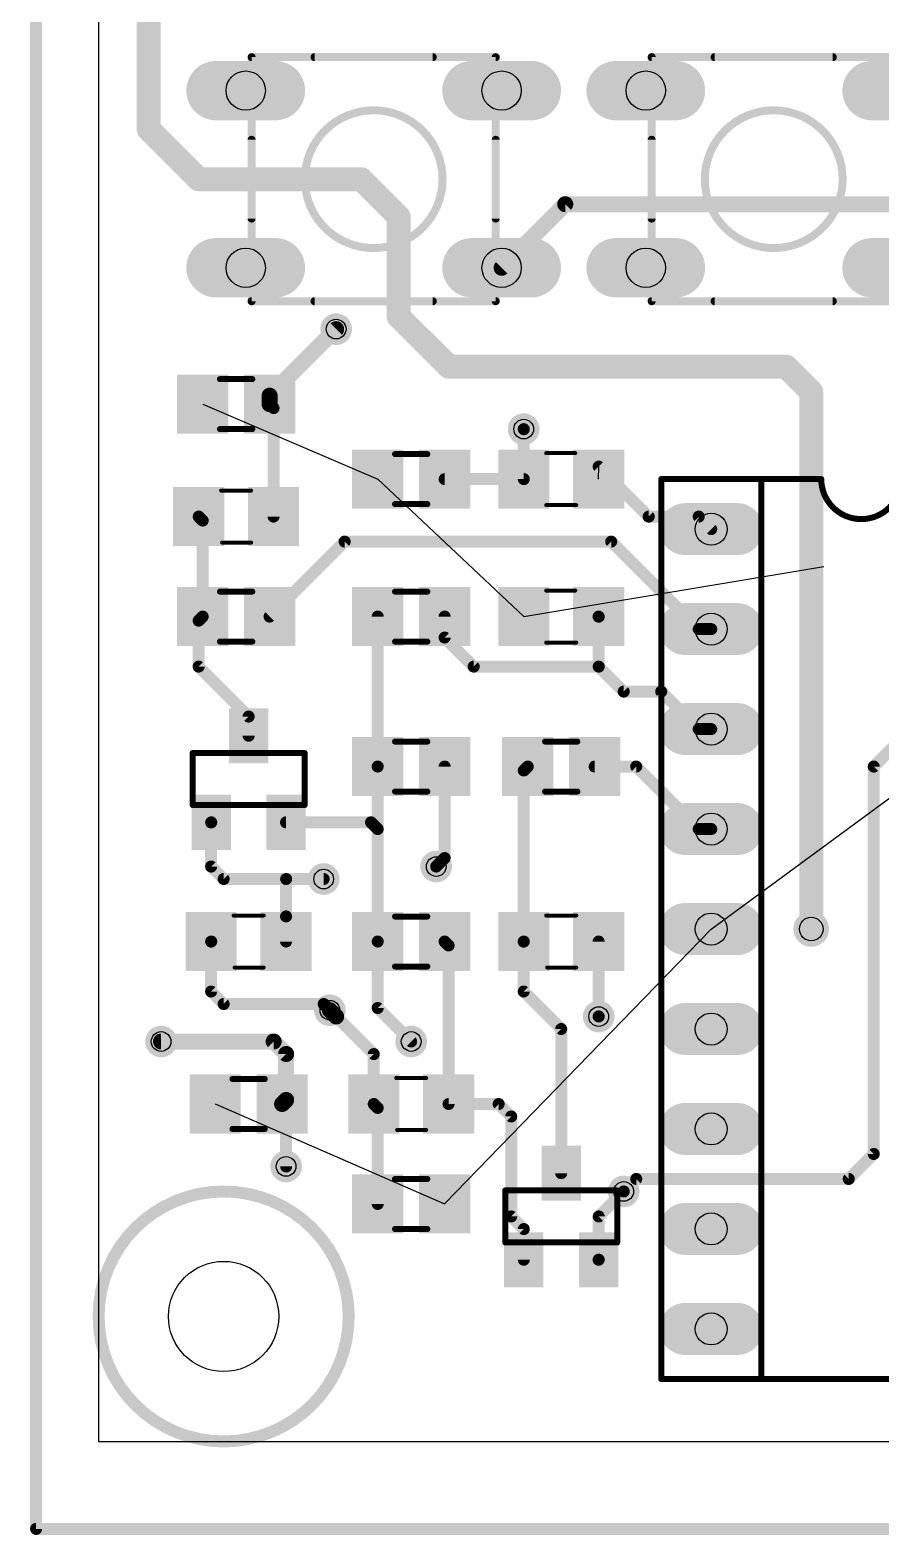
# Model space of a CAD drawing. Extents: x -8 to 108, y -2 to 140.
# Drawn here: x -1.74 to 19.87, y -2.37 to 35.85 of the extents above; entities that cross this region are included whole.
import ezdxf

# ---------------------------------------------------------------- set-up
doc = ezdxf.new("R2010")
doc.units = 0
for name, color, linetype in [('1', 22, 'CONTINUOUS'), ('17', 82, 'CONTINUOUS'), ('18', 82, 'CONTINUOUS'), ('19', 53, 'CONTINUOUS'), ('20', 7, 'CONTINUOUS'), ('21', 253, 'CONTINUOUS'), ('44', 253, 'CONTINUOUS'), ('51', 253, 'CONTINUOUS')]:
    doc.layers.add(name, color=color, linetype=linetype)

# ---------------------------------------------------------------- blocks, each defined once
blk = doc.blocks.new('RECT')
blk.add_solid([(-0.5, -0.5), (0.5, -0.5), (-0.5, 0.5), (0.5, 0.5)])
blk = doc.blocks.new('LONGP100')
at = {"const_width": 1}
blk.add_lwpolyline([(-0.5, 0), (0.5, 0)], dxfattribs=at)
at = {"const_width": 0.5}
for points in [[(-0.5, 0.25, 1), (-0.5, -0.25)], [(0.5, -0.25, 1), (0.5, 0.25)]]:
    blk.add_lwpolyline(points, format="xyb", dxfattribs=at)
blk = doc.blocks.new('ROUNDV')
at = {"const_width": 0.5}
blk.add_lwpolyline([(0, -0.25, 1), (0, 0.25, 1), (0, -0.25)], format="xyb", dxfattribs=at)

msp = doc.modelspace()

# ---------------------------------------------------------------- linework, layer by layer
at = {"layer": '1'}
for points, const_width in [([(-1.5875, -2.2225), (-1.5875, 140.335)], 0.3048), ([(1.27, 66.04), (1.27, 33.3375)], 0.6096), ([(1.27, 33.3375), (2.54, 32.0675)], 0.6096), ([(2.54, 32.0675), (6.6675, 32.0675)], 0.6096), ([(6.6675, 32.0675), (7.62, 31.115)], 0.6096), ([(7.62, 31.115), (7.62, 28.575)], 0.6096), ([(11.85, 31.4325), (10.235, 29.8175)], 0.4064), ([(21.59, 31.4325), (11.85, 31.4325)], 0.4064), ([(7.62, 28.575), (8.89, 27.305)], 0.6096), ([(4.3425, 26.5675), (6.0325, 28.2575)], 0.4064), ([(8.89, 27.305), (17.4625, 27.305)], 0.6096), ([(17.4625, 27.305), (18.0975, 26.67)], 0.6096), ([(4.3425, 26.3525), (4.3425, 26.5675)], 0.4064), ([(18.0975, 26.67), (18.0975, 13.0175)], 0.6096), ([(4.4425, 26.2525), (4.3425, 26.3525)], 0.3048), ([(4.4425, 23.495), (4.4425, 26.2525)], 0.3048), ([(10.7975, 25.715), (10.795, 25.7175)], 0.3048), ([(10.7975, 24.4475), (10.7975, 25.715)], 0.3048), ([(13.97, 23.495), (12.7, 24.765)], 0.3048), ([(8.7875, 24.4475), (10.7975, 24.4475)], 0.3048), ([(2.6425, 23.395), (2.5425, 23.495)], 0.3048), ([(2.6425, 20.955), (2.6425, 23.395)], 0.3048), ([(15.24, 23.495), (13.97, 23.495)], 0.3048), ([(15.24, 23.495), (15.5575, 23.1775)], 0.3048), ([(6.2475, 22.86), (4.3425, 20.955)], 0.3048), ([(13.0175, 22.86), (6.2475, 22.86)], 0.3048), ([(15.24, 20.6375), (13.0175, 22.86)], 0.3048), ([(2.54, 20.8525), (2.6425, 20.955)], 0.3048), ([(7.0875, 20.955), (7.0875, 17.145)], 0.3048), ([(8.7875, 20.955), (8.7875, 20.4225)], 0.3048), ([(12.7, 20.9525), (12.6975, 20.955)], 0.3048), ([(12.7, 19.685), (12.7, 20.9525)], 0.3048), ([(2.54, 19.685), (2.54, 20.8525)], 0.3048), ([(15.5575, 20.6375), (15.24, 20.6375)], 0.3048), ([(8.7875, 20.4225), (9.525, 19.685)], 0.3048), ([(3.81, 18.415), (2.54, 19.685)], 0.3048), ([(9.525, 19.685), (12.7, 19.685)], 0.3048), ([(13.335, 19.05), (12.7, 19.685)], 0.3048), ([(21.9075, 19.3675), (19.685, 17.145)], 0.3048), ([(14.2875, 19.05), (13.335, 19.05)], 0.3048), ([(15.24, 18.0975), (14.2875, 19.05)], 0.3048), ([(3.81, 17.9275), (3.81, 18.415)], 0.3048), ([(15.5575, 18.0975), (15.24, 18.0975)], 0.3048), ([(7.0875, 15.5575), (7.0875, 17.145)], 0.3048), ([(8.7875, 17.145), (8.7875, 14.82)], 0.3048), ([(10.7975, 17.045), (10.8975, 17.145)], 0.3048), ([(13.6525, 17.145), (12.5975, 17.145)], 0.3048), ([(15.24, 15.5575), (13.6525, 17.145)], 0.3048), ([(19.685, 17.145), (19.685, 7.3025)], 0.3048), ([(10.7975, 12.7), (10.7975, 17.045)], 0.3048), ([(2.8575, 15.725), (2.86, 15.7275)], 0.3048), ([(2.8575, 14.605), (2.8575, 15.725)], 0.3048), ([(4.76, 15.7275), (6.9175, 15.7275)], 0.3048), ([(6.9175, 15.7275), (7.0875, 15.5575)], 0.3048), ([(7.0875, 12.7), (7.0875, 15.5575)], 0.3048), ([(15.5575, 15.5575), (15.24, 15.5575)], 0.3048), ([(8.7875, 14.82), (8.5725, 14.605)], 0.3048), ([(3.175, 14.2875), (2.8575, 14.605)], 0.3048), ([(4.7625, 14.2875), (3.175, 14.2875)], 0.3048), ([(4.76, 13.3375), (4.7625, 14.2875)], 0.3048), ([(5.715, 14.2875), (4.7625, 14.2875)], 0.3048), ([(4.76, 12.7), (4.76, 13.3375)], 0.3048), ([(2.8575, 12.6975), (2.86, 12.7)], 0.3048), ([(2.8575, 11.43), (2.8575, 12.6975)], 0.3048), ([(7.0875, 12.7), (7.0875, 11.01)], 0.3048), ([(8.8875, 12.6), (8.7875, 12.7)], 0.3048), ([(8.8875, 8.5725), (8.8875, 12.6)], 0.3048), ([(10.795, 12.6975), (10.7975, 12.7)], 0.3048), ([(10.795, 11.43), (10.795, 12.6975)], 0.3048), ([(12.6975, 12.7), (12.6975, 10.7975)], 0.3048), ([(3.175, 11.1125), (2.8575, 11.43)], 0.3048), ([(11.7475, 10.4775), (10.795, 11.43)], 0.3048), ([(5.715, 11.1125), (3.175, 11.1125)], 0.3048), ([(5.8738, 10.9538), (5.715, 11.1125)], 0.3048), ([(5.8738, 10.9538), (6.0325, 10.795)], 0.4064), ([(7.0875, 11.01), (7.9375, 10.16)], 0.3048), ([(6.9875, 9.84), (6.0325, 10.795)], 0.3048), ([(12.6975, 10.7975), (12.7, 10.795)], 0.3048), ([(1.5875, 10.16), (4.445, 10.16)], 0.4064), ([(4.445, 10.16), (4.7625, 9.8425)], 0.4064), ([(11.7475, 6.815), (11.7475, 10.4775)], 0.3048), ([(4.7625, 9.8425), (4.7625, 8.675)], 0.4064), ([(6.9875, 8.5725), (6.9875, 9.84)], 0.3048), ([(4.7625, 8.675), (4.66, 8.5725)], 0.4064), ([(4.7625, 6.985), (4.7625, 8.675)], 0.3048), ([(7.0875, 8.4725), (6.9875, 8.5725)], 0.3048), ([(7.0875, 6.0325), (7.0875, 8.4725)], 0.3048), ([(10.16, 8.5725), (8.8875, 8.5725)], 0.3048), ([(10.4775, 8.255), (10.16, 8.5725)], 0.3048), ([(10.4775, 5.715), (10.4775, 8.255)], 0.3048), ([(19.685, 7.3025), (19.05, 6.6675)], 0.3048), ([(13.335, 6.35), (12.7, 5.715)], 0.3048), ([(13.6525, 6.6675), (13.335, 6.35)], 0.3048), ([(19.05, 6.6675), (13.6525, 6.6675)], 0.3048), ([(10.7975, 5.395), (10.4775, 5.715)], 0.3048), ([(12.7, 5.715), (12.7, 4.6175)], 0.3048), ([(10.7975, 4.615), (10.7975, 5.395)], 0.3048), ([(12.7, 4.6175), (12.6975, 4.615)], 0.3048), ([(107.95, -2.2225), (-1.5875, -2.2225)], 0.3048)]:
    msp.add_lwpolyline(points, dxfattribs=dict(at, const_width=const_width))
for points, const_width in [([(1.3778, 33.4453, 1), (1.1622, 33.2297)], 0.3048), ([(1.1176, 33.3375, 1), (1.4224, 33.3375)], 0.3048), ([(2.54, 32.2199, 1), (2.54, 31.9151)], 0.3048), ([(2.4322, 31.9597, 1), (2.6478, 32.1753)], 0.3048), ([(6.7753, 32.1753, 1), (6.5597, 31.9597)], 0.3048), ([(6.6675, 31.9151, 1), (6.6675, 32.2199)], 0.3048), ([(7.7724, 31.115, 1), (7.4676, 31.115)], 0.3048), ([(7.5122, 31.0072, 1), (7.7278, 31.2228)], 0.3048), ([(11.85, 31.5341, 1), (11.85, 31.3309)], 0.2032), ([(11.9218, 31.3607, 1), (11.7782, 31.5043)], 0.2032), ([(10.1632, 29.8893, 1), (10.3068, 29.7457)], 0.2032), ([(7.7278, 28.6828, 1), (7.5122, 28.4672)], 0.3048), ([(7.4676, 28.575, 1), (7.7724, 28.575)], 0.3048), ([(6.1043, 28.1857, 1), (5.9607, 28.3293)], 0.2032), ([(8.89, 27.4574, 1), (8.89, 27.1526)], 0.3048), ([(8.7822, 27.1972, 1), (8.9978, 27.4128)], 0.3048), ([(17.5703, 27.4128, 1), (17.3547, 27.1972)], 0.3048), ([(17.4625, 27.1526, 1), (17.4625, 27.4574)], 0.3048), ([(4.4441, 26.5675, 1), (4.2409, 26.5675)], 0.2032), ([(18.2499, 26.67, 1), (17.9451, 26.67)], 0.3048), ([(17.9897, 26.5622, 1), (18.2053, 26.7778)], 0.3048), ([(4.2409, 26.3525, 1), (4.4441, 26.3525)], 0.2032), ([(4.2707, 26.6393, 1), (4.4143, 26.4957)], 0.2032), ([(4.3964, 26.4064, 1), (4.2886, 26.2986)], 0.1524), ([(4.5187, 26.2525, 1), (4.3663, 26.2525)], 0.1524), ([(4.3886, 26.1986, 1), (4.4964, 26.3064)], 0.1524), ([(10.8489, 25.7714, 1), (10.7411, 25.6636)], 0.1524), ([(10.8737, 25.715, 1), (10.7213, 25.715)], 0.1524), ([(10.7436, 25.6611, 1), (10.8514, 25.7689)], 0.1524), ([(12.7539, 24.8189, 1), (12.6461, 24.7111)], 0.1524), ([(8.7875, 24.5237, 1), (8.7875, 24.3713)], 0.1524), ([(10.7213, 24.4475, 1), (10.8737, 24.4475)], 0.1524), ([(10.7975, 24.3713, 1), (10.7975, 24.5237)], 0.1524), ([(2.5964, 23.5489, 1), (2.4886, 23.4411)], 0.1524), ([(2.7187, 23.395, 1), (2.5663, 23.395)], 0.1524), ([(2.5886, 23.3411, 1), (2.6964, 23.4489)], 0.1524), ([(4.3663, 23.495, 1), (4.5187, 23.495)], 0.1524), ([(13.97, 23.5712, 1), (13.97, 23.4188)], 0.1524), ([(13.9161, 23.4411, 1), (14.0239, 23.5489)], 0.1524), ([(15.2939, 23.5489, 1), (15.1861, 23.4411)], 0.1524), ([(15.24, 23.4188, 1), (15.24, 23.5712)], 0.1524), ([(6.2475, 22.9362, 1), (6.2475, 22.7838)], 0.1524), ([(6.3014, 22.8061, 1), (6.1936, 22.9139)], 0.1524), ([(13.0714, 22.9139, 1), (12.9636, 22.8061)], 0.1524), ([(13.0175, 22.7838, 1), (13.0175, 22.9362)], 0.1524), ([(15.5036, 23.1236, 1), (15.6114, 23.2314)], 0.1524), ([(2.5663, 20.955, 1), (2.7187, 20.955)], 0.1524), ([(2.6964, 20.9011, 1), (2.5886, 21.0089)], 0.1524), ([(4.2886, 21.0089, 1), (4.3964, 20.9011)], 0.1524), ([(7.1637, 20.955, 1), (7.0113, 20.955)], 0.1524), ([(8.8637, 20.955, 1), (8.7113, 20.955)], 0.1524), ([(12.7514, 21.0089, 1), (12.6436, 20.9011)], 0.1524), ([(12.7762, 20.9525, 1), (12.6238, 20.9525)], 0.1524), ([(12.6461, 20.8986, 1), (12.7539, 21.0064)], 0.1524), ([(2.6162, 20.8525, 1), (2.4638, 20.8525)], 0.1524), ([(2.4861, 20.9064, 1), (2.5939, 20.7986)], 0.1524), ([(15.24, 20.7137, 1), (15.24, 20.5613)], 0.1524), ([(15.1861, 20.5836, 1), (15.2939, 20.6914)], 0.1524), ([(15.5575, 20.5613, 1), (15.5575, 20.7137)], 0.1524), ([(8.8414, 20.4764, 1), (8.7336, 20.3686)], 0.1524), ([(8.7113, 20.4225, 1), (8.8637, 20.4225)], 0.1524), ([(2.5939, 19.7389, 1), (2.4861, 19.6311)], 0.1524), ([(2.4638, 19.685, 1), (2.6162, 19.685)], 0.1524), ([(9.525, 19.7612, 1), (9.525, 19.6088)], 0.1524), ([(9.4711, 19.6311, 1), (9.5789, 19.7389)], 0.1524), ([(12.7539, 19.7389, 1), (12.6461, 19.6311)], 0.1524), ([(12.6238, 19.685, 1), (12.7762, 19.685)], 0.1524), ([(12.7, 19.6088, 1), (12.7, 19.7612)], 0.1524), ([(13.335, 19.1262, 1), (13.335, 18.9738)], 0.1524), ([(13.2811, 18.9961, 1), (13.3889, 19.1039)], 0.1524), ([(14.3414, 19.1039, 1), (14.2336, 18.9961)], 0.1524), ([(14.2875, 18.9738, 1), (14.2875, 19.1262)], 0.1524), ([(3.8862, 18.415, 1), (3.7338, 18.415)], 0.1524), ([(3.7561, 18.3611, 1), (3.8639, 18.4689)], 0.1524), ([(3.7338, 17.9275, 1), (3.8862, 17.9275)], 0.1524), ([(15.24, 18.1737, 1), (15.24, 18.0213)], 0.1524), ([(15.1861, 18.0436, 1), (15.2939, 18.1514)], 0.1524), ([(15.5575, 18.0213, 1), (15.5575, 18.1737)], 0.1524), ([(7.1637, 17.145, 1), (7.0113, 17.145)], 0.1524), ([(7.0113, 17.145, 1), (7.1637, 17.145)], 0.1524), ([(8.8637, 17.145, 1), (8.7113, 17.145)], 0.1524), ([(10.9514, 17.0911, 1), (10.8436, 17.1989)], 0.1524), ([(12.5975, 17.2212, 1), (12.5975, 17.0688)], 0.1524), ([(13.7064, 17.1989, 1), (13.5986, 17.0911)], 0.1524), ([(13.6525, 17.0688, 1), (13.6525, 17.2212)], 0.1524), ([(19.7612, 17.145, 1), (19.6088, 17.145)], 0.1524), ([(19.6311, 17.1989, 1), (19.7389, 17.0911)], 0.1524), ([(10.8737, 17.045, 1), (10.7213, 17.045)], 0.1524), ([(10.7436, 17.0989, 1), (10.8514, 16.9911)], 0.1524), ([(2.9337, 15.725, 1), (2.7813, 15.725)], 0.1524), ([(2.8036, 15.7789, 1), (2.9114, 15.6711)], 0.1524), ([(2.9139, 15.6736, 1), (2.8061, 15.7814)], 0.1524), ([(4.76, 15.8037, 1), (4.76, 15.6513)], 0.1524), ([(6.9714, 15.7814, 1), (6.8636, 15.6736)], 0.1524), ([(6.9175, 15.6513, 1), (6.9175, 15.8037)], 0.1524), ([(7.1637, 15.5575, 1), (7.0113, 15.5575)], 0.1524), ([(7.0336, 15.5036, 1), (7.1414, 15.6114)], 0.1524), ([(15.24, 15.6337, 1), (15.24, 15.4813)], 0.1524), ([(15.1861, 15.5036, 1), (15.2939, 15.6114)], 0.1524), ([(15.5575, 15.4813, 1), (15.5575, 15.6337)], 0.1524), ([(7.0113, 15.5575, 1), (7.1637, 15.5575)], 0.1524), ([(8.8414, 14.7661, 1), (8.7336, 14.8739)], 0.1524), ([(2.9114, 14.6589, 1), (2.8036, 14.5511)], 0.1524), ([(2.7813, 14.605, 1), (2.9337, 14.605)], 0.1524), ([(8.5186, 14.6589, 1), (8.6264, 14.5511)], 0.1524), ([(8.7113, 14.82, 1), (8.8637, 14.82)], 0.1524), ([(3.175, 14.3637, 1), (3.175, 14.2113)], 0.1524), ([(3.1211, 14.2336, 1), (3.2289, 14.3414)], 0.1524), ([(4.8387, 14.2873, 1), (4.6863, 14.2877)], 0.1524), ([(4.7625, 14.3637, 1), (4.7625, 14.2113)], 0.1524), ([(4.7625, 14.2113, 1), (4.7625, 14.3637)], 0.1524), ([(5.715, 14.2113, 1), (5.715, 14.3637)], 0.1524), ([(4.8362, 13.3375, 1), (4.6838, 13.3375)], 0.1524), ([(4.6838, 13.3377, 1), (4.8362, 13.3373)], 0.1524), ([(17.9451, 13.0175, 1), (18.2499, 13.0175)], 0.3048), ([(2.9337, 12.6975, 1), (2.7813, 12.6975)], 0.1524), ([(2.8036, 12.7514, 1), (2.9114, 12.6436)], 0.1524), ([(2.9139, 12.6461, 1), (2.8061, 12.7539)], 0.1524), ([(4.6838, 12.7, 1), (4.8362, 12.7)], 0.1524), ([(7.1637, 12.7, 1), (7.0113, 12.7)], 0.1524), ([(7.0113, 12.7, 1), (7.1637, 12.7)], 0.1524), ([(8.8414, 12.7539, 1), (8.7336, 12.6461)], 0.1524), ([(8.9637, 12.6, 1), (8.8113, 12.6)], 0.1524), ([(8.8336, 12.5461, 1), (8.9414, 12.6539)], 0.1524), ([(10.8712, 12.6975, 1), (10.7188, 12.6975)], 0.1524), ([(10.7411, 12.7514, 1), (10.8489, 12.6436)], 0.1524), ([(10.7213, 12.7, 1), (10.8737, 12.7)], 0.1524), ([(10.8514, 12.6461, 1), (10.7436, 12.7539)], 0.1524), ([(12.7737, 12.7, 1), (12.6213, 12.7)], 0.1524), ([(2.9114, 11.4839, 1), (2.8036, 11.3761)], 0.1524), ([(2.7813, 11.43, 1), (2.9337, 11.43)], 0.1524), ([(10.8489, 11.4839, 1), (10.7411, 11.3761)], 0.1524), ([(10.7188, 11.43, 1), (10.8712, 11.43)], 0.1524), ([(3.175, 11.1887, 1), (3.175, 11.0363)], 0.1524), ([(3.1211, 11.0586, 1), (3.2289, 11.1664)], 0.1524), ([(5.7689, 11.1664, 1), (5.6611, 11.0586)], 0.1524), ([(5.715, 11.0363, 1), (5.715, 11.1887)], 0.1524), ([(5.9456, 11.0256, 1), (5.8019, 10.8819)], 0.2032), ([(7.1414, 11.0639, 1), (7.0336, 10.9561)], 0.1524), ([(5.8199, 10.8999, 1), (5.9276, 11.0076)], 0.1524), ([(5.9607, 10.7232, 1), (6.1043, 10.8668)], 0.2032), ([(6.0864, 10.8489, 1), (5.9786, 10.7411)], 0.1524), ([(7.0113, 11.01, 1), (7.1637, 11.01)], 0.1524), ([(12.7514, 10.8514, 1), (12.6436, 10.7436)], 0.1524), ([(12.6213, 10.7975, 1), (12.7737, 10.7975)], 0.1524), ([(12.6461, 10.7411, 1), (12.7539, 10.8489)], 0.1524), ([(1.5875, 10.2616, 1), (1.5875, 10.0584)], 0.2032), ([(4.5168, 10.2318, 1), (4.3732, 10.0882)], 0.2032), ([(4.445, 10.0584, 1), (4.445, 10.2616)], 0.2032), ([(11.8237, 10.4775, 1), (11.6713, 10.4775)], 0.1524), ([(11.6936, 10.4236, 1), (11.8014, 10.5314)], 0.1524), ([(4.8641, 9.8425, 1), (4.6609, 9.8425)], 0.2032), ([(4.6907, 9.7707, 1), (4.8343, 9.9143)], 0.2032), ([(7.0637, 9.84, 1), (6.9113, 9.84)], 0.1524), ([(6.9336, 9.7861, 1), (7.0414, 9.8939)], 0.1524), ([(7.8836, 10.1061, 1), (7.9914, 10.2139)], 0.1524), ([(4.8343, 8.6032, 1), (4.6907, 8.7468)], 0.2032), ([(4.8387, 8.675, 1), (4.6863, 8.675)], 0.1524), ([(4.5882, 8.6443, 1), (4.7318, 8.5007)], 0.2032), ([(4.6609, 8.675, 1), (4.8641, 8.675)], 0.2032), ([(7.0414, 8.6264, 1), (6.9336, 8.5186)], 0.1524), ([(6.9113, 8.5725, 1), (7.0637, 8.5725)], 0.1524), ([(7.1637, 8.4725, 1), (7.0113, 8.4725)], 0.1524), ([(7.0336, 8.4186, 1), (7.1414, 8.5264)], 0.1524), ([(8.8875, 8.6487, 1), (8.8875, 8.4963)], 0.1524), ([(8.8113, 8.5725, 1), (8.9637, 8.5725)], 0.1524), ([(10.2139, 8.6264, 1), (10.1061, 8.5186)], 0.1524), ([(10.16, 8.4963, 1), (10.16, 8.6487)], 0.1524), ([(10.5537, 8.255, 1), (10.4013, 8.255)], 0.1524), ([(10.4236, 8.2011, 1), (10.5314, 8.3089)], 0.1524), ([(19.6088, 7.3025, 1), (19.7612, 7.3025)], 0.1524), ([(19.7389, 7.2486, 1), (19.6311, 7.3564)], 0.1524), ([(4.6863, 6.985, 1), (4.8387, 6.985)], 0.1524), ([(11.6713, 6.815, 1), (11.8237, 6.815)], 0.1524), ([(13.3889, 6.2961, 1), (13.2811, 6.4039)], 0.1524), ([(13.6525, 6.7437, 1), (13.6525, 6.5913)], 0.1524), ([(13.7064, 6.6136, 1), (13.5986, 6.7214)], 0.1524), ([(18.9961, 6.7214, 1), (19.1039, 6.6136)], 0.1524), ([(19.05, 6.5913, 1), (19.05, 6.7437)], 0.1524), ([(13.2811, 6.4039, 1), (13.3889, 6.2961)], 0.1524), ([(7.0113, 6.0325, 1), (7.1637, 6.0325)], 0.1524), ([(10.5314, 5.7689, 1), (10.4236, 5.6611)], 0.1524), ([(10.4013, 5.715, 1), (10.5537, 5.715)], 0.1524), ([(12.7762, 5.715, 1), (12.6238, 5.715)], 0.1524), ([(12.6461, 5.7689, 1), (12.7539, 5.6611)], 0.1524), ([(10.8737, 5.395, 1), (10.7213, 5.395)], 0.1524), ([(10.7436, 5.3411, 1), (10.8514, 5.4489)], 0.1524), ([(10.7213, 4.615, 1), (10.8737, 4.615)], 0.1524), ([(12.6436, 4.6689, 1), (12.7514, 4.5611)], 0.1524), ([(12.6238, 4.6175, 1), (12.7762, 4.6175)], 0.1524), ([(12.7539, 4.5636, 1), (12.6461, 4.6714)], 0.1524), ([(-1.5875, -2.1463, 1), (-1.5875, -2.2987)], 0.1524), ([(-1.6637, -2.2225, 1), (-1.5113, -2.2225)], 0.1524)]:
    msp.add_lwpolyline(points, format="xyb", dxfattribs=dict(at, const_width=const_width))
at = {"layer": '19'}
for p, q in [((2.6425, 26.3525), (7.0875, 24.4475)), ((12.6975, 24.4475), (12.7, 24.765)), ((7.0875, 24.4475), (10.7975, 20.955)), ((10.7975, 20.955), (18.415, 22.225)), ((15.5575, 13.0175), (20.3175, 16.51)), ((8.7875, 6.0325), (15.5575, 13.0175)), ((2.96, 8.5725), (8.7875, 6.0325))]:
    msp.add_line(p, q, dxfattribs=at)
at = {"layer": '20'}
for p, q in [((0, 138.43), (0, 0)), ((0, 0), (105.41, 0))]:
    msp.add_line(p, q, dxfattribs=at)
msp.add_circle((3.175, 3.175), 1.4, dxfattribs=at)
at = {"layer": '21'}
for points, const_width in [([(8.485, 35.1675), (5.485, 35.1675)], 0.2032), ([(18.645, 35.1675), (15.645, 35.1675)], 0.2032), ([(3.885, 31.0675), (3.885, 33.0675)], 0.2032), ([(10.085, 31.0675), (10.085, 33.0675)], 0.2032), ([(14.045, 31.0675), (14.045, 33.0675)], 0.2032), ([(8.485, 28.9675), (5.485, 28.9675)], 0.2032), ([(18.645, 28.9675), (15.645, 28.9675)], 0.2032), ([(14.2875, 24.4475), (14.2875, 1.5875)], 0.1524), ([(14.2875, 24.4475), (16.8275, 24.4475)], 0.1524), ([(16.8275, 24.4475), (16.8275, 1.5875)], 0.1524), ([(16.8275, 24.4475), (18.3515, 24.4475)], 0.1524), ([(16.8275, 1.5875), (14.2875, 1.5875)], 0.1524), ([(21.9075, 1.5875), (16.8275, 1.5875)], 0.1524)]:
    msp.add_lwpolyline(points, dxfattribs=dict(at, const_width=const_width))
for points, const_width in [([(5.485, 35.2183, 1), (5.485, 35.1167)], 0.1016), ([(8.485, 35.1167, 1), (8.485, 35.2183)], 0.1016), ([(15.645, 35.2183, 1), (15.645, 35.1167)], 0.1016), ([(18.645, 35.1167, 1), (18.645, 35.2183)], 0.1016), ([(6.985, 30.3175, 1), (6.985, 33.8175, 1), (6.985, 30.3175)], 0.2032), ([(17.145, 30.3175, 1), (17.145, 33.8175, 1), (17.145, 30.3175)], 0.2032), ([(3.9358, 33.0675, 1), (3.8342, 33.0675)], 0.1016), ([(10.1358, 33.0675, 1), (10.0342, 33.0675)], 0.1016), ([(14.0958, 33.0675, 1), (13.9942, 33.0675)], 0.1016), ([(3.8342, 31.0675, 1), (3.9358, 31.0675)], 0.1016), ([(10.0342, 31.0675, 1), (10.1358, 31.0675)], 0.1016), ([(13.9942, 31.0675, 1), (14.0958, 31.0675)], 0.1016), ([(5.485, 29.0183, 1), (5.485, 28.9167)], 0.1016), ([(8.485, 28.9167, 1), (8.485, 29.0183)], 0.1016), ([(15.645, 29.0183, 1), (15.645, 28.9167)], 0.1016), ([(18.645, 28.9167, 1), (18.645, 29.0183)], 0.1016), ([(14.3256, 24.4475, 1), (14.2494, 24.4475)], 0.0762), ([(14.2875, 24.4856, 1), (14.2875, 24.4094)], 0.0762), ([(16.8656, 24.4475, 1), (16.7894, 24.4475)], 0.0762), ([(16.8275, 24.4856, 1), (16.8275, 24.4094)], 0.0762), ([(16.8275, 24.4094, 1), (16.8275, 24.4856)], 0.0762), ([(18.3515, 24.4475, 1), (20.3835, 24.4475)], 0.1524), ([(18.3896, 24.4475, 1), (18.3134, 24.4475)], 0.0762), ([(18.3515, 24.4094, 1), (18.3515, 24.4856)], 0.0762), ([(3.175, 0, 1), (3.175, 6.35, 1), (3.175, 0)], 0.3048), ([(14.2875, 1.6256, 1), (14.2875, 1.5494)], 0.0762), ([(14.2494, 1.5875, 1), (14.3256, 1.5875)], 0.0762), ([(16.8275, 1.6256, 1), (16.8275, 1.5494)], 0.0762), ([(16.7894, 1.5875, 1), (16.8656, 1.5875)], 0.0762), ([(16.8275, 1.5494, 1), (16.8275, 1.6256)], 0.0762)]:
    msp.add_lwpolyline(points, format="xyb", dxfattribs=dict(at, const_width=const_width))
at = {"layer": '44'}
for centre, radius in [((3.735, 34.3175), 0.5), ((10.235, 34.3175), 0.5), ((13.895, 34.3175), 0.5), ((3.735, 29.8175), 0.5), ((10.235, 29.8175), 0.5), ((13.895, 29.8175), 0.5), ((6.0325, 28.2575), 0.25), ((10.795, 25.7175), 0.25), ((15.5575, 23.1775), 0.4064), ((15.5575, 20.6375), 0.4064), ((15.5575, 18.0975), 0.4064), ((15.5575, 15.5575), 0.4064), ((5.715, 14.2875), 0.25), ((8.5725, 14.605), 0.25), ((15.5575, 13.0175), 0.4064), ((18.0975, 13.0175), 0.3), ((5.8738, 10.9538), 0.25), ((12.7, 10.795), 0.25), ((15.5575, 10.4775), 0.4064), ((1.5875, 10.16), 0.25), ((7.9375, 10.16), 0.25), ((15.5575, 7.9375), 0.4064), ((4.7625, 6.985), 0.25), ((13.335, 6.35), 0.25), ((15.5575, 5.3975), 0.4064), ((15.5575, 2.8575), 0.4064)]:
    msp.add_circle(centre, radius, dxfattribs=at)
at = {"layer": '51'}
for points, const_width in [([(3.885, 35.1675), (10.085, 35.1675)], 0.2032), ([(3.885, 28.9675), (3.885, 35.1675)], 0.2032), ([(10.085, 35.1675), (10.085, 28.9675)], 0.2032), ([(14.045, 35.1675), (20.245, 35.1675)], 0.2032), ([(14.045, 28.9675), (14.045, 35.1675)], 0.2032), ([(10.085, 28.9675), (3.885, 28.9675)], 0.2032), ([(20.245, 28.9675), (14.045, 28.9675)], 0.2032), ([(3.9025, 26.9875), (3.0825, 26.9875)], 0.1524), ([(3.9025, 25.7175), (3.0825, 25.7175)], 0.1524), ([(7.5275, 25.0825), (8.3475, 25.0825)], 0.1524), ([(12.1035, 25.1075), (11.3665, 25.1075)], 0.1016), ([(3.1115, 24.155), (3.8735, 24.155)], 0.1016), ([(7.5275, 23.8125), (8.3475, 23.8125)], 0.1524), ([(12.1285, 23.7875), (11.3665, 23.7875)], 0.1016), ([(3.1365, 22.835), (3.8735, 22.835)], 0.1016), ([(3.0825, 21.59), (3.9025, 21.59)], 0.1524), ([(7.5275, 21.59), (8.3475, 21.59)], 0.1524), ([(12.1035, 21.615), (11.3665, 21.615)], 0.1016), ([(3.0825, 20.32), (3.9025, 20.32)], 0.1524), ([(7.5275, 20.32), (8.3475, 20.32)], 0.1524), ([(12.1285, 20.295), (11.3665, 20.295)], 0.1016), ([(8.3475, 17.78), (7.5275, 17.78)], 0.1524), ([(11.3375, 17.78), (12.1575, 17.78)], 0.1524), ([(2.3876, 16.1671), (2.3876, 17.4879)], 0.1524), ([(2.3876, 17.4879), (5.2324, 17.4879)], 0.1524), ([(5.2324, 17.4879), (5.2324, 16.1671)], 0.1524), ([(8.3475, 16.51), (7.5275, 16.51)], 0.1524), ([(11.3375, 16.51), (12.1575, 16.51)], 0.1524), ([(5.2324, 16.1671), (2.3876, 16.1671)], 0.1524), ([(3.429, 13.36), (4.191, 13.36)], 0.1016), ([(8.3475, 13.335), (7.5275, 13.335)], 0.1524), ([(11.3665, 13.36), (12.1285, 13.36)], 0.1016), ([(3.454, 12.04), (4.191, 12.04)], 0.1016), ([(8.3475, 12.065), (7.5275, 12.065)], 0.1524), ([(11.3915, 12.04), (12.1285, 12.04)], 0.1016), ([(4.22, 9.2075), (3.4, 9.2075)], 0.1524), ([(7.5565, 9.2325), (8.3185, 9.2325)], 0.1016), ([(4.22, 7.9375), (3.4, 7.9375)], 0.1524), ([(7.5815, 7.9125), (8.3185, 7.9125)], 0.1016), ([(8.3475, 6.6675), (7.5275, 6.6675)], 0.1524), ([(10.3251, 5.0546), (10.3251, 6.3754)], 0.1524), ([(10.3251, 6.3754), (13.1699, 6.3754)], 0.1524), ([(13.1699, 6.3754), (13.1699, 5.0546)], 0.1524), ([(8.3475, 5.3975), (7.5275, 5.3975)], 0.1524), ([(13.1699, 5.0546), (10.3251, 5.0546)], 0.1524)]:
    msp.add_lwpolyline(points, dxfattribs=dict(at, const_width=const_width))
for points, const_width in [([(3.885, 35.2183, 1), (3.885, 35.1167)], 0.1016), ([(3.9358, 35.1675, 1), (3.8342, 35.1675)], 0.1016), ([(10.1358, 35.1675, 1), (10.0342, 35.1675)], 0.1016), ([(10.085, 35.1167, 1), (10.085, 35.2183)], 0.1016), ([(14.045, 35.2183, 1), (14.045, 35.1167)], 0.1016), ([(14.0958, 35.1675, 1), (13.9942, 35.1675)], 0.1016), ([(6.985, 30.3175, 1), (6.985, 33.8175, 1), (6.985, 30.3175)], 0.2032), ([(17.145, 30.3175, 1), (17.145, 33.8175, 1), (17.145, 30.3175)], 0.2032), ([(3.885, 29.0183, 1), (3.885, 28.9167)], 0.1016), ([(10.085, 28.9167, 1), (10.085, 29.0183)], 0.1016), ([(14.045, 29.0183, 1), (14.045, 28.9167)], 0.1016), ([(3.8342, 28.9675, 1), (3.9358, 28.9675)], 0.1016), ([(10.0342, 28.9675, 1), (10.1358, 28.9675)], 0.1016), ([(13.9942, 28.9675, 1), (14.0958, 28.9675)], 0.1016), ([(3.0825, 27.0256, 1), (3.0825, 26.9494)], 0.0762), ([(3.9025, 26.9494, 1), (3.9025, 27.0256)], 0.0762), ([(3.0825, 25.7556, 1), (3.0825, 25.6794)], 0.0762), ([(3.9025, 25.6794, 1), (3.9025, 25.7556)], 0.0762), ([(7.5275, 25.1206, 1), (7.5275, 25.0444)], 0.0762), ([(8.3475, 25.0444, 1), (8.3475, 25.1206)], 0.0762), ([(11.3665, 25.1329, 1), (11.3665, 25.0821)], 0.0508), ([(12.1035, 25.0821, 1), (12.1035, 25.1329)], 0.0508), ([(3.1115, 24.1804, 1), (3.1115, 24.1296)], 0.0508), ([(3.8735, 24.1296, 1), (3.8735, 24.1804)], 0.0508), ([(7.5275, 23.8506, 1), (7.5275, 23.7744)], 0.0762), ([(8.3475, 23.7744, 1), (8.3475, 23.8506)], 0.0762), ([(11.3665, 23.8129, 1), (11.3665, 23.7621)], 0.0508), ([(12.1285, 23.7621, 1), (12.1285, 23.8129)], 0.0508), ([(3.1365, 22.8604, 1), (3.1365, 22.8096)], 0.0508), ([(3.8735, 22.8096, 1), (3.8735, 22.8604)], 0.0508), ([(3.0825, 21.6281, 1), (3.0825, 21.5519)], 0.0762), ([(3.9025, 21.5519, 1), (3.9025, 21.6281)], 0.0762), ([(7.5275, 21.6281, 1), (7.5275, 21.5519)], 0.0762), ([(8.3475, 21.5519, 1), (8.3475, 21.6281)], 0.0762), ([(11.3665, 21.6404, 1), (11.3665, 21.5896)], 0.0508), ([(12.1035, 21.5896, 1), (12.1035, 21.6404)], 0.0508), ([(3.0825, 20.3581, 1), (3.0825, 20.2819)], 0.0762), ([(3.9025, 20.2819, 1), (3.9025, 20.3581)], 0.0762), ([(7.5275, 20.3581, 1), (7.5275, 20.2819)], 0.0762), ([(8.3475, 20.2819, 1), (8.3475, 20.3581)], 0.0762), ([(11.3665, 20.3204, 1), (11.3665, 20.2696)], 0.0508), ([(12.1285, 20.2696, 1), (12.1285, 20.3204)], 0.0508), ([(7.5275, 17.8181, 1), (7.5275, 17.7419)], 0.0762), ([(8.3475, 17.7419, 1), (8.3475, 17.8181)], 0.0762), ([(11.3375, 17.8181, 1), (11.3375, 17.7419)], 0.0762), ([(12.1575, 17.7419, 1), (12.1575, 17.8181)], 0.0762), ([(2.4257, 17.4879, 1), (2.3495, 17.4879)], 0.0762), ([(2.3876, 17.526, 1), (2.3876, 17.4498)], 0.0762), ([(5.2705, 17.4879, 1), (5.1943, 17.4879)], 0.0762), ([(5.2324, 17.4498, 1), (5.2324, 17.526)], 0.0762), ([(7.5275, 16.5481, 1), (7.5275, 16.4719)], 0.0762), ([(8.3475, 16.4719, 1), (8.3475, 16.5481)], 0.0762), ([(11.3375, 16.5481, 1), (11.3375, 16.4719)], 0.0762), ([(12.1575, 16.4719, 1), (12.1575, 16.5481)], 0.0762), ([(2.3876, 16.2052, 1), (2.3876, 16.129)], 0.0762), ([(2.3495, 16.1671, 1), (2.4257, 16.1671)], 0.0762), ([(5.1943, 16.1671, 1), (5.2705, 16.1671)], 0.0762), ([(5.2324, 16.129, 1), (5.2324, 16.2052)], 0.0762), ([(3.429, 13.3854, 1), (3.429, 13.3346)], 0.0508), ([(4.191, 13.3346, 1), (4.191, 13.3854)], 0.0508), ([(7.5275, 13.3731, 1), (7.5275, 13.2969)], 0.0762), ([(8.3475, 13.2969, 1), (8.3475, 13.3731)], 0.0762), ([(11.3665, 13.3854, 1), (11.3665, 13.3346)], 0.0508), ([(12.1285, 13.3346, 1), (12.1285, 13.3854)], 0.0508), ([(3.454, 12.0654, 1), (3.454, 12.0146)], 0.0508), ([(4.191, 12.0146, 1), (4.191, 12.0654)], 0.0508), ([(7.5275, 12.1031, 1), (7.5275, 12.0269)], 0.0762), ([(8.3475, 12.0269, 1), (8.3475, 12.1031)], 0.0762), ([(11.3915, 12.0654, 1), (11.3915, 12.0146)], 0.0508), ([(12.1285, 12.0146, 1), (12.1285, 12.0654)], 0.0508), ([(3.4, 9.2456, 1), (3.4, 9.1694)], 0.0762), ([(4.22, 9.1694, 1), (4.22, 9.2456)], 0.0762), ([(7.5565, 9.2579, 1), (7.5565, 9.2071)], 0.0508), ([(8.3185, 9.2071, 1), (8.3185, 9.2579)], 0.0508), ([(3.4, 7.9756, 1), (3.4, 7.8994)], 0.0762), ([(4.22, 7.8994, 1), (4.22, 7.9756)], 0.0762), ([(7.5815, 7.9379, 1), (7.5815, 7.8871)], 0.0508), ([(8.3185, 7.8871, 1), (8.3185, 7.9379)], 0.0508), ([(7.5275, 6.7056, 1), (7.5275, 6.6294)], 0.0762), ([(8.3475, 6.6294, 1), (8.3475, 6.7056)], 0.0762), ([(10.3632, 6.3754, 1), (10.287, 6.3754)], 0.0762), ([(10.3251, 6.4135, 1), (10.3251, 6.3373)], 0.0762), ([(13.208, 6.3754, 1), (13.1318, 6.3754)], 0.0762), ([(13.1699, 6.3373, 1), (13.1699, 6.4135)], 0.0762), ([(7.5275, 5.4356, 1), (7.5275, 5.3594)], 0.0762), ([(8.3475, 5.3594, 1), (8.3475, 5.4356)], 0.0762), ([(10.3251, 5.0927, 1), (10.3251, 5.0165)], 0.0762), ([(10.287, 5.0546, 1), (10.3632, 5.0546)], 0.0762), ([(13.1318, 5.0546, 1), (13.208, 5.0546)], 0.0762), ([(13.1699, 5.0165, 1), (13.1699, 5.0927)], 0.0762)]:
    msp.add_lwpolyline(points, format="xyb", dxfattribs=dict(at, const_width=const_width))

# ---------------------------------------------------------------- block references
at = {"layer": '1', "xscale": 1.3, "yscale": 1.5, "rotation": 180}
for p in [(2.6425, 26.3525), (4.3425, 26.3525), (10.7975, 24.4475), (12.6975, 24.4475), (10.7975, 20.955), (12.6975, 20.955), (7.0875, 17.145), (8.7875, 17.145), (7.0875, 12.7), (8.7875, 12.7), (2.96, 8.5725), (4.66, 8.5725), (7.0875, 6.0325), (8.7875, 6.0325)]:
    msp.add_blockref('RECT', p, dxfattribs=at)
at = {"layer": '1', "xscale": 1.3, "yscale": 1.5}
for p in [(7.0875, 24.4475), (8.7875, 24.4475), (2.5425, 23.495), (4.4425, 23.495), (2.6425, 20.955), (4.3425, 20.955), (7.0875, 20.955), (8.7875, 20.955), (10.8975, 17.145), (12.5975, 17.145), (2.86, 12.7), (4.76, 12.7), (10.7975, 12.7), (12.6975, 12.7), (6.9875, 8.5725), (8.8875, 8.5725)]:
    msp.add_blockref('RECT', p, dxfattribs=at)
at = {"layer": '1', "yscale": 1.4}
for p in [(3.81, 17.9275), (2.86, 15.7275), (4.76, 15.7275), (11.7475, 6.815), (10.7975, 4.615), (12.6975, 4.615)]:
    msp.add_blockref('RECT', p, dxfattribs=at)
at = {"layer": '17'}
for p, xscale, yscale in [((3.735, 34.3175), 1.508, 1.508), ((10.235, 34.3175), 1.508, 1.508), ((13.895, 34.3175), 1.508, 1.508), ((20.395, 34.3175), 1.508, 1.508), ((3.735, 29.8175), 1.508, 1.508), ((10.235, 29.8175), 1.508, 1.508), ((13.895, 29.8175), 1.508, 1.508), ((20.395, 29.8175), 1.508, 1.508), ((15.5575, 23.1775), 1.3208, 1.3208), ((15.5575, 20.6375), 1.3208, 1.3208), ((15.5575, 18.0975), 1.3208, 1.3208), ((15.5575, 15.5575), 1.3208, 1.3208), ((15.5575, 13.0175), 1.3208, 1.3208), ((15.5575, 10.4775), 1.3208, 1.3208), ((15.5575, 7.9375), 1.3208, 1.3208), ((15.5575, 5.3975), 1.3208, 1.3208), ((15.5575, 2.8575), 1.3208, 1.3208)]:
    msp.add_blockref('LONGP100', p, dxfattribs=dict(at, xscale=xscale, yscale=yscale))
at = {"layer": '18'}
for p, xscale, yscale in [((6.0325, 28.2575), 0.8048, 0.8048), ((10.795, 25.7175), 0.8048, 0.8048), ((8.5725, 14.605), 0.8048, 0.8048), ((5.715, 14.2875), 0.8048, 0.8048), ((18.0975, 13.0175), 0.9048, 0.9048), ((5.8738, 10.9538), 0.8048, 0.8048), ((12.7, 10.795), 0.8048, 0.8048), ((1.5875, 10.16), 0.8048, 0.8048), ((7.9375, 10.16), 0.8048, 0.8048), ((4.7625, 6.985), 0.8048, 0.8048), ((13.335, 6.35), 0.8048, 0.8048)]:
    msp.add_blockref('ROUNDV', p, dxfattribs=dict(at, xscale=xscale, yscale=yscale))
at = {"layer": '51', "rotation": 180}
for p, xscale, yscale in [((2.7611, 26.351), 0.65, 1.4), ((4.2343, 26.351), 0.65, 1.4), ((11.0168, 24.4464), 0.7501, 1.4501), ((12.4647, 24.4464), 0.7501, 1.4501), ((11.0168, 20.9539), 0.7501, 1.4501), ((12.4647, 20.9539), 0.7501, 1.4501), ((7.2061, 17.1435), 0.65, 1.4), ((8.6793, 17.1435), 0.65, 1.4), ((7.2061, 12.6985), 0.65, 1.4), ((8.6793, 12.6985), 0.65, 1.4), ((3.0786, 8.571), 0.65, 1.4), ((4.5518, 8.571), 0.65, 1.4), ((7.2061, 6.031), 0.65, 1.4), ((8.6793, 6.031), 0.65, 1.4)]:
    msp.add_blockref('RECT', p, dxfattribs=dict(at, xscale=xscale, yscale=yscale))
at = {"layer": '51'}
for p, xscale, yscale in [((7.1957, 24.449), 0.65, 1.4), ((8.6689, 24.449), 0.65, 1.4), ((2.7753, 23.4962), 0.7501, 1.4501), ((4.2232, 23.4962), 0.7501, 1.4501), ((2.7507, 20.9565), 0.65, 1.4), ((4.2239, 20.9565), 0.65, 1.4), ((7.1957, 20.9565), 0.65, 1.4), ((8.6689, 20.9565), 0.65, 1.4), ((3.81, 17.8308), 0.4572, 0.5842), ((11.0057, 17.1465), 0.65, 1.4), ((12.4789, 17.1465), 0.65, 1.4), ((2.8702, 15.8242), 0.4572, 0.5842), ((4.7498, 15.8242), 0.4572, 0.5842), ((3.0929, 12.7012), 0.7501, 1.4501), ((4.5407, 12.7012), 0.7501, 1.4501), ((11.0304, 12.7012), 0.7501, 1.4501), ((12.4782, 12.7012), 0.7501, 1.4501), ((7.2204, 8.5737), 0.7501, 1.4501), ((8.6682, 8.5737), 0.7501, 1.4501), ((11.7475, 6.7183), 0.4572, 0.5842), ((10.8077, 4.7117), 0.4572, 0.5842), ((12.6873, 4.7117), 0.4572, 0.5842)]:
    msp.add_blockref('RECT', p, dxfattribs=dict(at, xscale=xscale, yscale=yscale))

doc.saveas('drawing.dxf')
